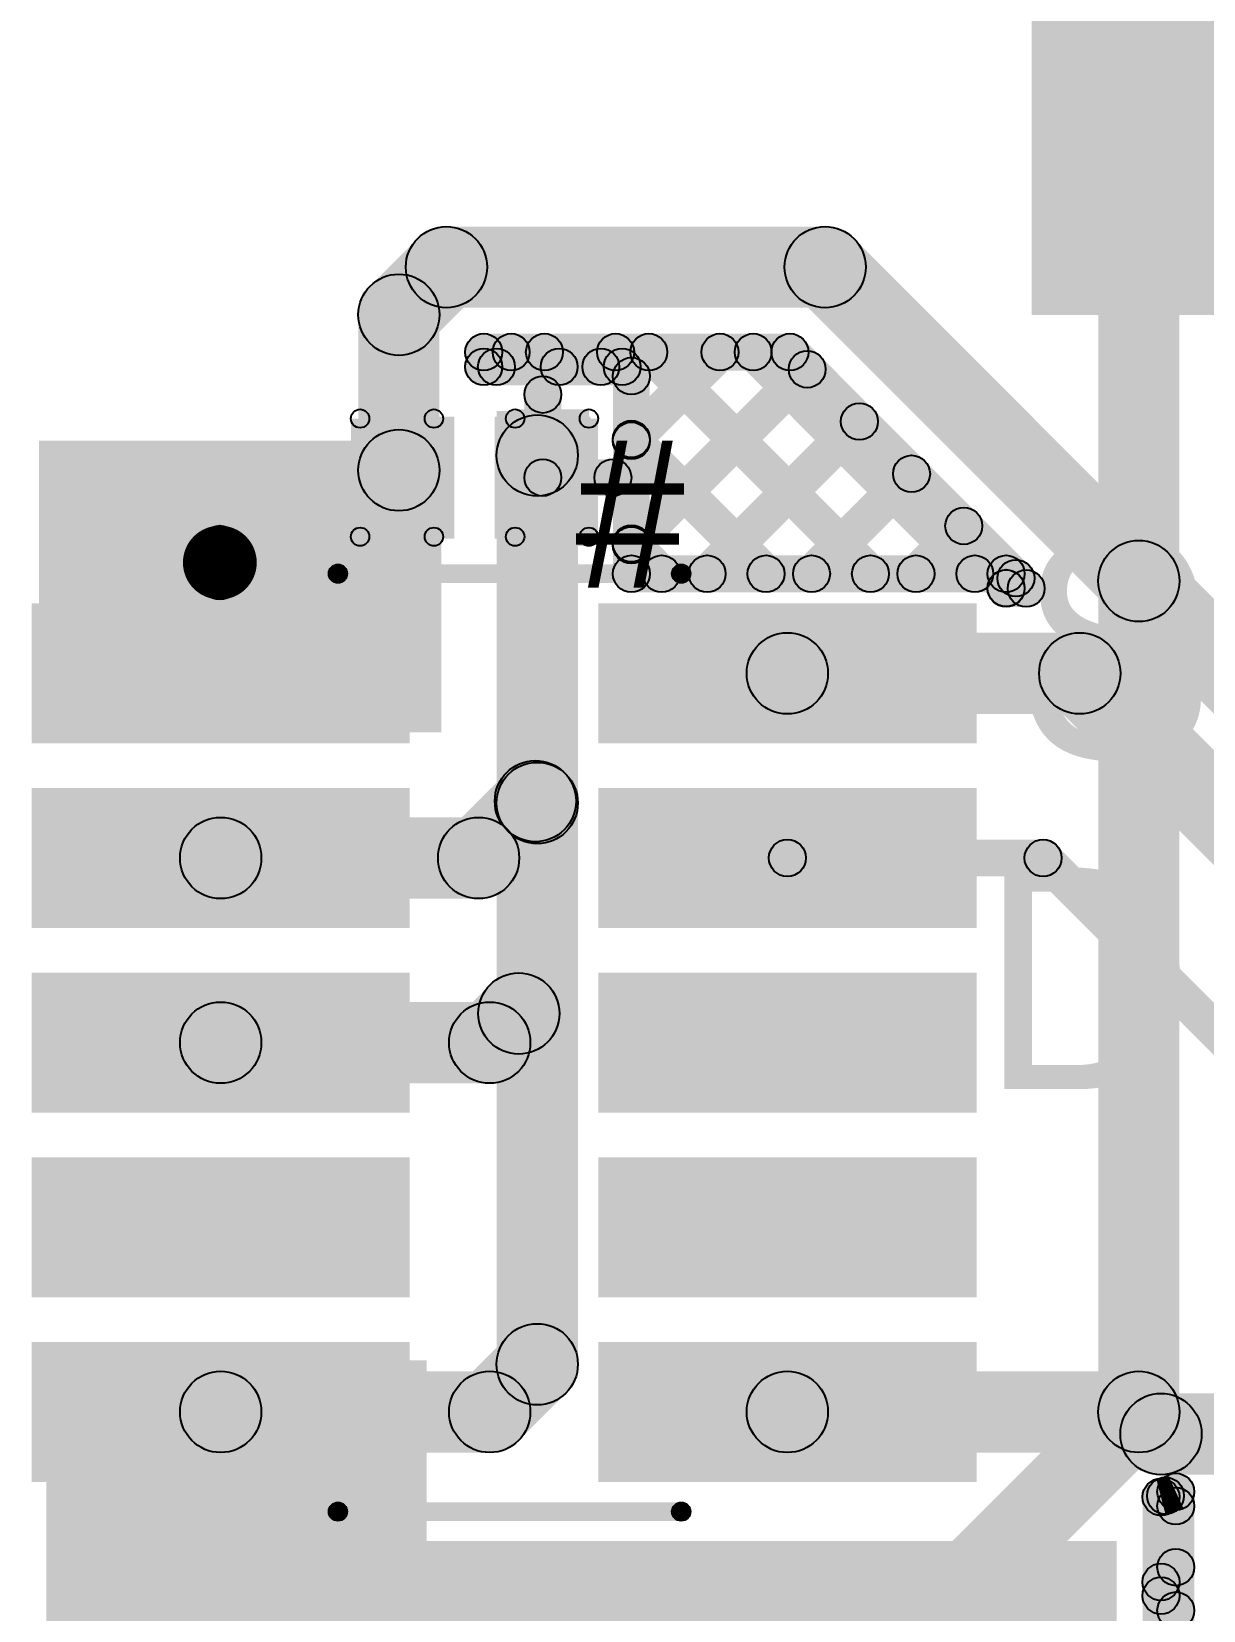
# Model space of a CAD drawing. Header units: millimetres. Extents: x -0.08 to 3.07, y -0.08 to 2.73.
# Drawn here: x -0.074 to 0.2435, y 1.9092 to 2.3368 of the extents above; entities that cross this region are included whole.
import ezdxf

# ---------------------------------------------------------------- set-up
doc = ezdxf.new("R2010")
doc.units = ezdxf.units.MM
doc.header["$MEASUREMENT"] = 0
for name, color, linetype in [('BottomLayer', 5, 'Continuous'), ('TopLayer', 1, 'Continuous'), ('TopOverlay', 2, 'Continuous'), ('TopPaste', 8, 'Continuous'), ('TopSolder', 216, 'Continuous'), ('ViaHoleLayer', 16, 'Continuous')]:
    doc.layers.add(name, color=color, linetype=linetype)

# ---------------------------------------------------------------- blocks, each defined once
blk = doc.blocks.new('20021121_00010C4LF_49')
at = {"layer": 'TopLayer'}
for points in [[(-0.11496, 0.12402), (-0.08504, 0.12402), (-0.08504, 0.02953), (-0.11496, 0.02953)], [(-0.06496, 0.12402), (-0.03504, 0.12402), (-0.03504, 0.02953), (-0.06496, 0.02953)], [(-0.01496, 0.12402), (0.01496, 0.12402), (0.01496, 0.02953), (-0.01496, 0.02953)], [(0.03504, 0.12402), (0.06496, 0.12402), (0.06496, 0.02953), (0.03504, 0.02953)], [(0.08504, 0.12402), (0.11496, 0.12402), (0.11496, 0.02953), (0.08504, 0.02953)], [(-0.11496, -0.02953), (-0.08504, -0.02953), (-0.08504, -0.12402), (-0.11496, -0.12402)], [(-0.06496, -0.02953), (-0.03504, -0.02953), (-0.03504, -0.12402), (-0.06496, -0.12402)], [(-0.01496, -0.02953), (0.01496, -0.02953), (0.01496, -0.12402), (-0.01496, -0.12402)], [(0.03504, -0.02953), (0.06496, -0.02953), (0.06496, -0.12402), (0.03504, -0.12402)], [(0.08504, -0.02953), (0.11496, -0.02953), (0.11496, -0.12402), (0.08504, -0.12402)]]:
    blk.add_hatch(color=1, dxfattribs=at).paths.add_polyline_path(points)
at = {"layer": 'TopOverlay'}
h = blk.add_hatch(color=2, dxfattribs=at)
edge = h.paths.add_edge_path()
edge.add_arc((-0.127, 0.048), 0.0025, 0, 360)
for points in [[(-0.1245, -0.045), (-0.1295, -0.045), (-0.1295, 0.048), (-0.1245, 0.048)], [(0.1295, -0.045), (0.1245, -0.045), (0.1245, 0.048), (0.1295, 0.048)]]:
    blk.add_hatch(color=2, dxfattribs=at).paths.add_polyline_path(points)
h = blk.add_hatch(color=2, dxfattribs=at)
edge = h.paths.add_edge_path()
edge.add_arc((0.127, 0.048), 0.0025, 0, 360)
h = blk.add_hatch(color=2, dxfattribs=at)
edge = h.paths.add_edge_path()
edge.add_arc((-0.127, -0.045), 0.0025, 0, 360)
h = blk.add_hatch(color=2, dxfattribs=at)
edge = h.paths.add_edge_path()
edge.add_arc((0.127, -0.045), 0.0025, 0, 360)
h = blk.add_hatch(color=2, dxfattribs=at)
edge = h.paths.add_edge_path()
edge.add_arc((-0.135, -0.077), 0.005, 0, 360)
h = blk.add_hatch(color=2, dxfattribs=at)
edge = h.paths.add_edge_path()
edge.add_arc((-0.125, -0.077), 0.005, 0, 360)
at = {"layer": 'TopPaste'}
for points in [[(-0.11496, 0.12402), (-0.08504, 0.12402), (-0.08504, 0.02953), (-0.11496, 0.02953)], [(-0.06496, 0.12402), (-0.03504, 0.12402), (-0.03504, 0.02953), (-0.06496, 0.02953)], [(-0.01496, 0.12402), (0.01496, 0.12402), (0.01496, 0.02953), (-0.01496, 0.02953)], [(0.03504, 0.12402), (0.06496, 0.12402), (0.06496, 0.02953), (0.03504, 0.02953)], [(0.08504, 0.12402), (0.11496, 0.12402), (0.11496, 0.02953), (0.08504, 0.02953)], [(-0.11496, -0.02953), (-0.08504, -0.02953), (-0.08504, -0.12402), (-0.11496, -0.12402)], [(-0.06496, -0.02953), (-0.03504, -0.02953), (-0.03504, -0.12402), (-0.06496, -0.12402)], [(-0.01496, -0.02953), (0.01496, -0.02953), (0.01496, -0.12402), (-0.01496, -0.12402)], [(0.03504, -0.02953), (0.06496, -0.02953), (0.06496, -0.12402), (0.03504, -0.12402)], [(0.08504, -0.02953), (0.11496, -0.02953), (0.11496, -0.12402), (0.08504, -0.12402)]]:
    blk.add_hatch(color=8, dxfattribs=at).paths.add_polyline_path(points)
at = {"layer": 'TopSolder'}
for points in [[(-0.11896, 0.12802), (-0.08104, 0.12802), (-0.08104, 0.02553), (-0.11896, 0.02553)], [(-0.06896, 0.12802), (-0.03104, 0.12802), (-0.03104, 0.02553), (-0.06896, 0.02553)], [(-0.01896, 0.12802), (0.01896, 0.12802), (0.01896, 0.02553), (-0.01896, 0.02553)], [(0.03104, 0.12802), (0.06896, 0.12802), (0.06896, 0.02553), (0.03104, 0.02553)], [(0.08104, 0.12802), (0.11896, 0.12802), (0.11896, 0.02553), (0.08104, 0.02553)], [(-0.11896, -0.02553), (-0.08104, -0.02553), (-0.08104, -0.12802), (-0.11896, -0.12802)], [(-0.06896, -0.02553), (-0.03104, -0.02553), (-0.03104, -0.12802), (-0.06896, -0.12802)], [(-0.01896, -0.02553), (0.01896, -0.02553), (0.01896, -0.12802), (-0.01896, -0.12802)], [(0.03104, -0.02553), (0.06896, -0.02553), (0.06896, -0.12802), (0.03104, -0.12802)], [(0.08104, -0.02553), (0.11896, -0.02553), (0.11896, -0.12802), (0.08104, -0.12802)]]:
    blk.add_hatch(color=216, dxfattribs=at).paths.add_polyline_path(points)
at = {"layer": 'TopOverlay', "const_width": 0.01}
blk.add_lwpolyline([(-0.125, -0.077, 1), (-0.135, -0.077, 1)], format="xyb", close=True, dxfattribs=at)
at = {"layer": 'TopOverlay'}
for centre, radius in [((-0.127, 0.048), 0.0025), ((0.127, 0.048), 0.0025), ((-0.127, -0.045), 0.0025), ((0.127, -0.045), 0.0025), ((-0.135, -0.077), 0.005), ((-0.125, -0.077), 0.005)]:
    blk.add_circle(centre, radius, dxfattribs=at)
blk = doc.blocks.new('C___0402_113')
at = {"layer": 'TopLayer'}
for points in [[(-0.0275, -0.0125), (-0.0275, 0.0125), (-0.0095, 0.0125), (-0.0095, -0.0125)], [(0.0095, -0.0125), (0.0095, 0.0125), (0.0275, 0.0125), (0.0275, -0.0125)]]:
    blk.add_hatch(color=1, dxfattribs=at).paths.add_polyline_path(points)
at = {"layer": 'TopOverlay'}
h = blk.add_hatch(color=2, dxfattribs=at)
edge = h.paths.add_edge_path()
edge.add_arc((-0.031, 0.016), 0.0025, 0, 360)
h = blk.add_hatch(color=2, dxfattribs=at)
edge = h.paths.add_edge_path()
edge.add_arc((-0.031, 0.016), 0.0025, 0, 360)
for points in [[(-0.031, 0.0135), (-0.031, 0.0185), (-0.011, 0.0185), (-0.011, 0.0135)], [(0.011, 0.0135), (0.011, 0.0185), (0.031, 0.0185), (0.031, 0.0135)], [(-0.0285, -0.016), (-0.0335, -0.016), (-0.0335, 0.016), (-0.0285, 0.016)], [(0.0335, -0.016), (0.0285, -0.016), (0.0285, 0.016), (0.0335, 0.016)], [(-0.031, -0.0185), (-0.031, -0.0135), (-0.011, -0.0135), (-0.011, -0.0185)], [(0.011, -0.0185), (0.011, -0.0135), (0.031, -0.0135), (0.031, -0.0185)]]:
    blk.add_hatch(color=2, dxfattribs=at).paths.add_polyline_path(points)
h = blk.add_hatch(color=2, dxfattribs=at)
edge = h.paths.add_edge_path()
edge.add_arc((-0.011, 0.016), 0.0025, 0, 360)
h = blk.add_hatch(color=2, dxfattribs=at)
edge = h.paths.add_edge_path()
edge.add_arc((0.011, 0.016), 0.0025, 0, 360)
h = blk.add_hatch(color=2, dxfattribs=at)
edge = h.paths.add_edge_path()
edge.add_arc((0.031, 0.016), 0.0025, 0, 360)
h = blk.add_hatch(color=2, dxfattribs=at)
edge = h.paths.add_edge_path()
edge.add_arc((0.031, 0.016), 0.0025, 0, 360)
h = blk.add_hatch(color=2, dxfattribs=at)
edge = h.paths.add_edge_path()
edge.add_arc((-0.031, -0.016), 0.0025, 0, 360)
h = blk.add_hatch(color=2, dxfattribs=at)
edge = h.paths.add_edge_path()
edge.add_arc((-0.031, -0.016), 0.0025, 0, 360)
h = blk.add_hatch(color=2, dxfattribs=at)
edge = h.paths.add_edge_path()
edge.add_arc((-0.011, -0.016), 0.0025, 0, 360)
h = blk.add_hatch(color=2, dxfattribs=at)
edge = h.paths.add_edge_path()
edge.add_arc((0.011, -0.016), 0.0025, 0, 360)
h = blk.add_hatch(color=2, dxfattribs=at)
edge = h.paths.add_edge_path()
edge.add_arc((0.031, -0.016), 0.0025, 0, 360)
h = blk.add_hatch(color=2, dxfattribs=at)
edge = h.paths.add_edge_path()
edge.add_arc((0.031, -0.016), 0.0025, 0, 360)
at = {"layer": 'TopPaste'}
for points in [[(-0.0275, -0.0125), (-0.0275, 0.0125), (-0.0095, 0.0125), (-0.0095, -0.0125)], [(0.0095, -0.0125), (0.0095, 0.0125), (0.0275, 0.0125), (0.0275, -0.0125)]]:
    blk.add_hatch(color=8, dxfattribs=at).paths.add_polyline_path(points)
at = {"layer": 'TopSolder'}
for points in [[(-0.0315, -0.0165), (-0.0315, 0.0165), (-0.0055, 0.0165), (-0.0055, -0.0165)], [(0.0055, -0.0165), (0.0055, 0.0165), (0.0315, 0.0165), (0.0315, -0.0165)]]:
    blk.add_hatch(color=216, dxfattribs=at).paths.add_polyline_path(points)
at = {"layer": 'TopOverlay'}
for centre in [(-0.031, 0.016), (-0.031, 0.016), (-0.011, 0.016), (0.011, 0.016), (0.031, 0.016), (0.031, 0.016), (-0.031, -0.016), (-0.031, -0.016), (-0.011, -0.016), (0.011, -0.016), (0.031, -0.016), (0.031, -0.016)]:
    blk.add_circle(centre, 0.0025, dxfattribs=at)

msp = doc.modelspace()

# ---------------------------------------------------------------- hatches: boundary and pattern name
at = {"layer": 'BottomLayer'}
for points in [[(0.237, 1.963), (0.215, 1.963), (0.215, 2.43611), (0.237, 2.43611)], [(0.16478, 1.88622), (0.14922, 1.90178), (0.21822, 1.97078), (0.23378, 1.95522)], [(0.21822, 1.95522), (0.23378, 1.97078), (0.23978, 1.96478), (0.22422, 1.94922)], [(0.232, 1.946), (0.232, 1.968), (0.33, 1.968), (0.33, 1.946)]]:
    msp.add_hatch(color=5, dxfattribs=at).paths.add_polyline_path(points)
h = msp.add_hatch(color=5, dxfattribs=at)
edge = h.paths.add_edge_path()
edge.add_arc((0.226, 1.963), 0.01181, 0, 360)
h = msp.add_hatch(color=5, dxfattribs=at)
edge = h.paths.add_edge_path()
edge.add_arc((0.226, 1.963), 0.011, 0, 360)
h = msp.add_hatch(color=5, dxfattribs=at)
edge = h.paths.add_edge_path()
edge.add_arc((0.226, 1.963), 0.011, 0, 360)
h = msp.add_hatch(color=5, dxfattribs=at)
edge = h.paths.add_edge_path()
edge.add_arc((0.226, 1.963), 0.011, 0, 360)
h = msp.add_hatch(color=5, dxfattribs=at)
edge = h.paths.add_edge_path()
edge.add_arc((0.232, 1.957), 0.011, 0, 360)
h = msp.add_hatch(color=5, dxfattribs=at)
edge = h.paths.add_edge_path()
edge.add_arc((0.232, 1.957), 0.011, 0, 360)
at = {"layer": 'TopLayer'}
for points in [[(0.197, 2.26), (0.411, 2.26), (0.411, 2.56), (0.197, 2.56)], [(0.03839, 2.262), (0.03839, 2.284), (0.141, 2.284), (0.141, 2.262)], [(0.03328, 2.25233), (0.01772, 2.26789), (0.03061, 2.28078), (0.04617, 2.26522)], [(0.13322, 2.26522), (0.14878, 2.28078), (0.23378, 2.19578), (0.21822, 2.18022)], [(0.0365, 2.218), (0.0145, 2.218), (0.0145, 2.26011), (0.0365, 2.26011)], [(0.05548, 2.24246), (0.04841, 2.24954), (0.05241, 2.25354), (0.05948, 2.24646)], [(0.0485, 2.245), (0.0485, 2.255), (0.13147, 2.255), (0.13147, 2.245)], [(0.06141, 2.24646), (0.06848, 2.25354), (0.07248, 2.24954), (0.06541, 2.24246)], [(0.08376, 2.24246), (0.07669, 2.24954), (0.08069, 2.25354), (0.08776, 2.24646)], [(0.09204, 2.22245), (0.08496, 2.22953), (0.10897, 2.25354), (0.11605, 2.24646)], [(0.08969, 2.24646), (0.09676, 2.25354), (0.1568, 2.1935), (0.14973, 2.18643)], [(0.11798, 2.24646), (0.12505, 2.25354), (0.18509, 2.1935), (0.17802, 2.18643)], [(0.12794, 2.24646), (0.13501, 2.25354), (0.19901, 2.18954), (0.19194, 2.18246)], [(0.0535, 2.246), (0.0435, 2.246), (0.0435, 2.25), (0.0535, 2.25)], [(0.0485, 2.241), (0.0485, 2.251), (0.086, 2.251), (0.086, 2.241)], [(0.09204, 2.19417), (0.08496, 2.20124), (0.1326, 2.24887), (0.13967, 2.2418)], [(0.0935, 2.18996), (0.0835, 2.18996), (0.0835, 2.2435), (0.0935, 2.2435)], [(0.0695, 2.216), (0.0595, 2.216), (0.0595, 2.2385), (0.0695, 2.2385)], [(0.052, 2.218), (0.074, 2.218), (0.074, 2.234), (0.052, 2.234)], [(0.11258, 2.18643), (0.1055, 2.1935), (0.14674, 2.23473), (0.15381, 2.22766)], [(0.08496, 2.22291), (0.09204, 2.22998), (0.12852, 2.1935), (0.12145, 2.18643)], [(-0.072, 2.147), (0.037, 2.147), (0.037, 2.226), (-0.072, 2.226)], [(0.074, 2.12789), (0.052, 2.12789), (0.052, 2.222), (0.074, 2.222)], [(0.0645, 2.211), (0.0645, 2.221), (0.0835, 2.221), (0.0835, 2.211)], [(0.14086, 2.18643), (0.13379, 2.1935), (0.16088, 2.22059), (0.16795, 2.21352)], [(0.16914, 2.18643), (0.16207, 2.1935), (0.17502, 2.20645), (0.1821, 2.19938)], [(0.08496, 2.19462), (0.09204, 2.20169), (0.10023, 2.1935), (0.09316, 2.18643)], [(0.0885, 2.18496), (0.0885, 2.19496), (0.19002, 2.19496), (0.19002, 2.18496)], [(0.21822, 2.18022), (0.23378, 2.19578), (0.41278, 2.01678), (0.39722, 2.00122)], [(0.19502, 2.186), (0.18502, 2.186), (0.18502, 2.18996), (0.19502, 2.18996)], [(0.19355, 2.18255), (0.18648, 2.18962), (0.18917, 2.19231), (0.19624, 2.18524)], [(0.19002, 2.181), (0.19002, 2.191), (0.19547, 2.191), (0.19547, 2.181)], [(0.13077, 2.152), (0.13077, 2.174), (0.20999, 2.174), (0.20999, 2.152)], [(0.20221, 2.15522), (0.21777, 2.17078), (0.30678, 2.08177), (0.29122, 2.06621)], [(0.05489, 2.10522), (0.03933, 2.12078), (0.05472, 2.13617), (0.07028, 2.12061)], [(0.05472, 2.12061), (0.07028, 2.13617), (0.07078, 2.13567), (0.05522, 2.12011)], [(0.074, 1.97589), (0.052, 1.97589), (0.052, 2.12789), (0.074, 2.12789)], [(-0.02277, 2.102), (-0.02277, 2.124), (0.04711, 2.124), (0.04711, 2.102)], [(0.13077, 2.108), (0.13077, 2.118), (0.20005, 2.118), (0.20005, 2.108)], [(0.19651, 2.10946), (0.20358, 2.11654), (0.25654, 2.06358), (0.24946, 2.05651)], [(0.05789, 2.05522), (0.04233, 2.07078), (0.05022, 2.07867), (0.06578, 2.06311)], [(-0.02277, 2.052), (-0.02277, 2.074), (0.05011, 2.074), (0.05011, 2.052)], [(0.05789, 1.95522), (0.04233, 1.97078), (0.05522, 1.98367), (0.07078, 1.96811)], [(-0.07, 1.841), (0.033, 1.841), (0.033, 1.977), (-0.07, 1.977)], [(-0.02277, 1.952), (-0.02277, 1.974), (0.05011, 1.974), (0.05011, 1.952)], [(0.13077, 1.952), (0.13077, 1.974), (0.226, 1.974), (0.226, 1.952)], [(0.22968, 1.93677), (0.23675, 1.94384), (0.23954, 1.94106), (0.23246, 1.93399)], [(0.241, 1.71404), (0.231, 1.71404), (0.231, 1.94139), (0.241, 1.94139)], [(0.237, 1.829), (0.227, 1.829), (0.227, 1.93996), (0.237, 1.93996)], [(0.02, 1.841), (0.22, 1.841), (0.22, 1.928), (0.02, 1.928)], [(0.23554, 1.91341), (0.22846, 1.92048), (0.23246, 1.92448), (0.23954, 1.91741)], [(0.22846, 1.9097), (0.23554, 1.91677), (0.23954, 1.91277), (0.23246, 1.9057)]]:
    msp.add_hatch(color=1, dxfattribs=at).paths.add_polyline_path(points)
h = msp.add_hatch(color=1, dxfattribs=at)
edge = h.paths.add_edge_path()
edge.add_arc((0.03839, 2.273), 0.011, 0, 360)
h = msp.add_hatch(color=1, dxfattribs=at)
edge = h.paths.add_edge_path()
edge.add_arc((0.03839, 2.273), 0.011, 0, 360)
h = msp.add_hatch(color=1, dxfattribs=at)
edge = h.paths.add_edge_path()
edge.add_arc((0.141, 2.273), 0.011, 0, 360)
h = msp.add_hatch(color=1, dxfattribs=at)
edge = h.paths.add_edge_path()
edge.add_arc((0.141, 2.273), 0.011, 0, 360)
h = msp.add_hatch(color=1, dxfattribs=at)
edge = h.paths.add_edge_path()
edge.add_arc((0.0255, 2.26011), 0.011, 0, 360)
h = msp.add_hatch(color=1, dxfattribs=at)
edge = h.paths.add_edge_path()
edge.add_arc((0.0255, 2.26011), 0.011, 0, 360)
h = msp.add_hatch(color=1, dxfattribs=at)
edge = h.paths.add_edge_path()
edge.add_arc((0.0485, 2.25), 0.005, 0, 360)
h = msp.add_hatch(color=1, dxfattribs=at)
edge = h.paths.add_edge_path()
edge.add_arc((0.0485, 2.25), 0.005, 0, 360)
h = msp.add_hatch(color=1, dxfattribs=at)
edge = h.paths.add_edge_path()
edge.add_arc((0.05594, 2.25), 0.005, 0, 360)
h = msp.add_hatch(color=1, dxfattribs=at)
edge = h.paths.add_edge_path()
edge.add_arc((0.06494, 2.25), 0.005, 0, 360)
h = msp.add_hatch(color=1, dxfattribs=at)
edge = h.paths.add_edge_path()
edge.add_arc((0.08423, 2.25), 0.005, 0, 360)
h = msp.add_hatch(color=1, dxfattribs=at)
edge = h.paths.add_edge_path()
edge.add_arc((0.09323, 2.25), 0.005, 0, 360)
h = msp.add_hatch(color=1, dxfattribs=at)
edge = h.paths.add_edge_path()
edge.add_arc((0.11251, 2.25), 0.005, 0, 360)
h = msp.add_hatch(color=1, dxfattribs=at)
edge = h.paths.add_edge_path()
edge.add_arc((0.12151, 2.25), 0.005, 0, 360)
h = msp.add_hatch(color=1, dxfattribs=at)
edge = h.paths.add_edge_path()
edge.add_arc((0.13147, 2.25), 0.005, 0, 360)
h = msp.add_hatch(color=1, dxfattribs=at)
edge = h.paths.add_edge_path()
edge.add_arc((0.13147, 2.25), 0.005, 0, 360)
h = msp.add_hatch(color=1, dxfattribs=at)
edge = h.paths.add_edge_path()
edge.add_arc((0.0485, 2.246), 0.005, 0, 360)
h = msp.add_hatch(color=1, dxfattribs=at)
edge = h.paths.add_edge_path()
edge.add_arc((0.0485, 2.246), 0.005, 0, 360)
h = msp.add_hatch(color=1, dxfattribs=at)
edge = h.paths.add_edge_path()
edge.add_arc((0.05194, 2.246), 0.005, 0, 360)
h = msp.add_hatch(color=1, dxfattribs=at)
edge = h.paths.add_edge_path()
edge.add_arc((0.06894, 2.246), 0.005, 0, 360)
h = msp.add_hatch(color=1, dxfattribs=at)
edge = h.paths.add_edge_path()
edge.add_arc((0.08023, 2.246), 0.005, 0, 360)
h = msp.add_hatch(color=1, dxfattribs=at)
edge = h.paths.add_edge_path()
edge.add_arc((0.086, 2.246), 0.005, 0, 360)
h = msp.add_hatch(color=1, dxfattribs=at)
edge = h.paths.add_edge_path()
edge.add_arc((0.13613, 2.24534), 0.005, 0, 360)
h = msp.add_hatch(color=1, dxfattribs=at)
edge = h.paths.add_edge_path()
edge.add_arc((0.0885, 2.2435), 0.005, 0, 360)
h = msp.add_hatch(color=1, dxfattribs=at)
edge = h.paths.add_edge_path()
edge.add_arc((0.0645, 2.2385), 0.005, 0, 360)
h = msp.add_hatch(color=1, dxfattribs=at)
edge = h.paths.add_edge_path()
edge.add_arc((0.15028, 2.2312), 0.005, 0, 360)
h = msp.add_hatch(color=1, dxfattribs=at)
edge = h.paths.add_edge_path()
edge.add_arc((0.063, 2.222), 0.011, 0, 360)
h = msp.add_hatch(color=1, dxfattribs=at)
edge = h.paths.add_edge_path()
edge.add_arc((0.0255, 2.218), 0.011, 0, 360)
h = msp.add_hatch(color=1, dxfattribs=at)
edge = h.paths.add_edge_path()
edge.add_arc((0.0885, 2.22644), 0.005, 0, 360)
h = msp.add_hatch(color=1, dxfattribs=at)
edge = h.paths.add_edge_path()
edge.add_arc((0.0885, 2.22599), 0.005, 0, 360)
h = msp.add_hatch(color=1, dxfattribs=at)
edge = h.paths.add_edge_path()
edge.add_arc((0.0645, 2.216), 0.005, 0, 360)
h = msp.add_hatch(color=1, dxfattribs=at)
edge = h.paths.add_edge_path()
edge.add_arc((0.0645, 2.216), 0.005, 0, 360)
h = msp.add_hatch(color=1, dxfattribs=at)
edge = h.paths.add_edge_path()
edge.add_arc((0.0835, 2.216), 0.005, 0, 360)
h = msp.add_hatch(color=1, dxfattribs=at)
edge = h.paths.add_edge_path()
edge.add_arc((0.16442, 2.21705), 0.005, 0, 360)
h = msp.add_hatch(color=1, dxfattribs=at)
edge = h.paths.add_edge_path()
edge.add_arc((0.17856, 2.20291), 0.005, 0, 360)
h = msp.add_hatch(color=1, dxfattribs=at)
edge = h.paths.add_edge_path()
edge.add_arc((0.0885, 2.19816), 0.005, 0, 360)
h = msp.add_hatch(color=1, dxfattribs=at)
edge = h.paths.add_edge_path()
edge.add_arc((0.0885, 2.19771), 0.005, 0, 360)
h = msp.add_hatch(color=1, dxfattribs=at)
edge = h.paths.add_edge_path()
edge.add_arc((0.226, 2.188), 0.011, 0, 360)
h = msp.add_hatch(color=1, dxfattribs=at)
edge = h.paths.add_edge_path()
edge.add_arc((0.226, 2.188), 0.011, 0, 360)
h = msp.add_hatch(color=1, dxfattribs=at)
edge = h.paths.add_edge_path()
edge.add_arc((0.226, 2.188), 0.011, 0, 360)
h = msp.add_hatch(color=1, dxfattribs=at)
edge = h.paths.add_edge_path()
edge.add_arc((0.226, 2.188), 0.011, 0, 360)
h = msp.add_hatch(color=1, dxfattribs=at)
edge = h.paths.add_edge_path()
edge.add_arc((0.0885, 2.18996), 0.005, 0, 360)
h = msp.add_hatch(color=1, dxfattribs=at)
edge = h.paths.add_edge_path()
edge.add_arc((0.0885, 2.18996), 0.005, 0, 360)
h = msp.add_hatch(color=1, dxfattribs=at)
edge = h.paths.add_edge_path()
edge.add_arc((0.0967, 2.18996), 0.005, 0, 360)
h = msp.add_hatch(color=1, dxfattribs=at)
edge = h.paths.add_edge_path()
edge.add_arc((0.10904, 2.18996), 0.005, 0, 360)
h = msp.add_hatch(color=1, dxfattribs=at)
edge = h.paths.add_edge_path()
edge.add_arc((0.12498, 2.18996), 0.005, 0, 360)
h = msp.add_hatch(color=1, dxfattribs=at)
edge = h.paths.add_edge_path()
edge.add_arc((0.13732, 2.18996), 0.005, 0, 360)
h = msp.add_hatch(color=1, dxfattribs=at)
edge = h.paths.add_edge_path()
edge.add_arc((0.15327, 2.18996), 0.005, 0, 360)
h = msp.add_hatch(color=1, dxfattribs=at)
edge = h.paths.add_edge_path()
edge.add_arc((0.16561, 2.18996), 0.005, 0, 360)
h = msp.add_hatch(color=1, dxfattribs=at)
edge = h.paths.add_edge_path()
edge.add_arc((0.18155, 2.18996), 0.005, 0, 360)
h = msp.add_hatch(color=1, dxfattribs=at)
edge = h.paths.add_edge_path()
edge.add_arc((0.19002, 2.18996), 0.005, 0, 360)
h = msp.add_hatch(color=1, dxfattribs=at)
edge = h.paths.add_edge_path()
edge.add_arc((0.19002, 2.18996), 0.005, 0, 360)
h = msp.add_hatch(color=1, dxfattribs=at)
edge = h.paths.add_edge_path()
edge.add_arc((0.1927, 2.18877), 0.005, 0, 360)
h = msp.add_hatch(color=1, dxfattribs=at)
edge = h.paths.add_edge_path()
edge.add_arc((0.19002, 2.18608), 0.005, 0, 360)
h = msp.add_hatch(color=1, dxfattribs=at)
edge = h.paths.add_edge_path()
edge.add_arc((0.19002, 2.186), 0.005, 0, 360)
h = msp.add_hatch(color=1, dxfattribs=at)
edge = h.paths.add_edge_path()
edge.add_arc((0.19002, 2.186), 0.005, 0, 360)
h = msp.add_hatch(color=1, dxfattribs=at)
edge = h.paths.add_edge_path()
edge.add_arc((0.19547, 2.186), 0.005, 0, 360)
h = msp.add_hatch(color=1, dxfattribs=at)
edge = h.paths.add_edge_path()
edge.add_arc((0.19547, 2.186), 0.005, 0, 360)
h = msp.add_hatch(color=1, dxfattribs=at)
edge = h.paths.add_edge_path()
edge.add_arc((0.13077, 2.163), 0.011, 0, 360)
h = msp.add_hatch(color=1, dxfattribs=at)
edge = h.paths.add_edge_path()
edge.add_arc((0.20999, 2.163), 0.011, 0, 360)
h = msp.add_hatch(color=1, dxfattribs=at)
edge = h.paths.add_edge_path()
edge.add_arc((0.20999, 2.163), 0.011, 0, 360)
h = msp.add_hatch(color=1, dxfattribs=at)
edge = h.paths.add_edge_path()
edge.add_arc((0.0625, 2.12839), 0.011, 0, 360)
h = msp.add_hatch(color=1, dxfattribs=at)
edge = h.paths.add_edge_path()
edge.add_arc((0.0625, 2.12839), 0.011, 0, 360)
h = msp.add_hatch(color=1, dxfattribs=at)
edge = h.paths.add_edge_path()
edge.add_arc((0.063, 2.12789), 0.011, 0, 360)
h = msp.add_hatch(color=1, dxfattribs=at)
edge = h.paths.add_edge_path()
edge.add_arc((0.063, 2.12789), 0.011, 0, 360)
h = msp.add_hatch(color=1, dxfattribs=at)
edge = h.paths.add_edge_path()
edge.add_arc((0.063, 2.12789), 0.011, 0, 360)
h = msp.add_hatch(color=1, dxfattribs=at)
edge = h.paths.add_edge_path()
edge.add_arc((-0.02277, 2.113), 0.011, 0, 360)
h = msp.add_hatch(color=1, dxfattribs=at)
edge = h.paths.add_edge_path()
edge.add_arc((0.04711, 2.113), 0.011, 0, 360)
h = msp.add_hatch(color=1, dxfattribs=at)
edge = h.paths.add_edge_path()
edge.add_arc((0.04711, 2.113), 0.011, 0, 360)
h = msp.add_hatch(color=1, dxfattribs=at)
edge = h.paths.add_edge_path()
edge.add_arc((0.13077, 2.113), 0.005, 0, 360)
h = msp.add_hatch(color=1, dxfattribs=at)
edge = h.paths.add_edge_path()
edge.add_arc((0.20005, 2.113), 0.005, 0, 360)
h = msp.add_hatch(color=1, dxfattribs=at)
edge = h.paths.add_edge_path()
edge.add_arc((0.20005, 2.113), 0.005, 0, 360)
h = msp.add_hatch(color=1, dxfattribs=at)
edge = h.paths.add_edge_path()
edge.add_arc((0.058, 2.07089), 0.011, 0, 360)
h = msp.add_hatch(color=1, dxfattribs=at)
edge = h.paths.add_edge_path()
edge.add_arc((-0.02277, 2.063), 0.011, 0, 360)
h = msp.add_hatch(color=1, dxfattribs=at)
edge = h.paths.add_edge_path()
edge.add_arc((0.05011, 2.063), 0.011, 0, 360)
h = msp.add_hatch(color=1, dxfattribs=at)
edge = h.paths.add_edge_path()
edge.add_arc((0.05011, 2.063), 0.011, 0, 360)
h = msp.add_hatch(color=1, dxfattribs=at)
edge = h.paths.add_edge_path()
edge.add_arc((0.063, 1.97589), 0.011, 0, 360)
h = msp.add_hatch(color=1, dxfattribs=at)
edge = h.paths.add_edge_path()
edge.add_arc((0.063, 1.97589), 0.011, 0, 360)
h = msp.add_hatch(color=1, dxfattribs=at)
edge = h.paths.add_edge_path()
edge.add_arc((-0.02277, 1.963), 0.011, 0, 360)
h = msp.add_hatch(color=1, dxfattribs=at)
edge = h.paths.add_edge_path()
edge.add_arc((0.05011, 1.963), 0.011, 0, 360)
h = msp.add_hatch(color=1, dxfattribs=at)
edge = h.paths.add_edge_path()
edge.add_arc((0.05011, 1.963), 0.011, 0, 360)
h = msp.add_hatch(color=1, dxfattribs=at)
edge = h.paths.add_edge_path()
edge.add_arc((0.13077, 1.963), 0.011, 0, 360)
h = msp.add_hatch(color=1, dxfattribs=at)
edge = h.paths.add_edge_path()
edge.add_arc((0.226, 1.963), 0.01181, 0, 360)
h = msp.add_hatch(color=1, dxfattribs=at)
edge = h.paths.add_edge_path()
edge.add_arc((0.226, 1.963), 0.011, 0, 360)
h = msp.add_hatch(color=1, dxfattribs=at)
edge = h.paths.add_edge_path()
edge.add_arc((0.236, 1.94139), 0.005, 0, 360)
h = msp.add_hatch(color=1, dxfattribs=at)
edge = h.paths.add_edge_path()
edge.add_arc((0.236, 1.94139), 0.005, 0, 360)
h = msp.add_hatch(color=1, dxfattribs=at)
edge = h.paths.add_edge_path()
edge.add_arc((0.232, 1.93996), 0.005, 0, 360)
h = msp.add_hatch(color=1, dxfattribs=at)
edge = h.paths.add_edge_path()
edge.add_arc((0.232, 1.93996), 0.005, 0, 360)
h = msp.add_hatch(color=1, dxfattribs=at)
edge = h.paths.add_edge_path()
edge.add_arc((0.23321, 1.94031), 0.005, 0, 360)
h = msp.add_hatch(color=1, dxfattribs=at)
edge = h.paths.add_edge_path()
edge.add_arc((0.236, 1.93752), 0.005, 0, 360)
h = msp.add_hatch(color=1, dxfattribs=at)
edge = h.paths.add_edge_path()
edge.add_arc((0.236, 1.92094), 0.005, 0, 360)
h = msp.add_hatch(color=1, dxfattribs=at)
edge = h.paths.add_edge_path()
edge.add_arc((0.232, 1.91694), 0.005, 0, 360)
h = msp.add_hatch(color=1, dxfattribs=at)
edge = h.paths.add_edge_path()
edge.add_arc((0.232, 1.91324), 0.005, 0, 360)
h = msp.add_hatch(color=1, dxfattribs=at)
edge = h.paths.add_edge_path()
edge.add_arc((0.236, 1.90924), 0.005, 0, 360)
at = {"layer": 'ViaHoleLayer'}
h = msp.add_hatch(color=16, dxfattribs=at)
edge = h.paths.add_edge_path()
edge.add_arc((0.226, 1.963), 0.00591, 0, 360)

# ---------------------------------------------------------------- linework, layer by layer
at = {"layer": 'BottomLayer'}
for centre in [(0.226, 1.963), (0.226, 1.963), (0.226, 1.963), (0.232, 1.957), (0.232, 1.957)]:
    msp.add_circle(centre, 0.011, dxfattribs=at)
at = {"layer": 'TopLayer', "const_width": 0.01}
msp.add_lwpolyline([(0.236, 1.94139, -0.044701), (0.232, 1.93996)], format="xyb", dxfattribs=at)
at = {"layer": 'TopLayer'}
for centre, radius in [((0.03839, 2.273), 0.011), ((0.03839, 2.273), 0.011), ((0.141, 2.273), 0.011), ((0.141, 2.273), 0.011), ((0.0255, 2.26011), 0.011), ((0.0255, 2.26011), 0.011), ((0.0485, 2.25), 0.005), ((0.0485, 2.25), 0.005), ((0.05594, 2.25), 0.005), ((0.06494, 2.25), 0.005), ((0.08423, 2.25), 0.005), ((0.09323, 2.25), 0.005), ((0.11251, 2.25), 0.005), ((0.12151, 2.25), 0.005), ((0.13147, 2.25), 0.005), ((0.13147, 2.25), 0.005), ((0.0485, 2.246), 0.005), ((0.0485, 2.246), 0.005), ((0.05194, 2.246), 0.005), ((0.06894, 2.246), 0.005), ((0.08023, 2.246), 0.005), ((0.086, 2.246), 0.005), ((0.13613, 2.24534), 0.005), ((0.0885, 2.2435), 0.005), ((0.0645, 2.2385), 0.005), ((0.15028, 2.2312), 0.005), ((0.063, 2.222), 0.011), ((0.0255, 2.218), 0.011), ((0.0885, 2.22644), 0.005), ((0.0885, 2.22599), 0.005), ((0.0645, 2.216), 0.005), ((0.0645, 2.216), 0.005), ((0.0835, 2.216), 0.005), ((0.16442, 2.21705), 0.005), ((0.17856, 2.20291), 0.005), ((0.0885, 2.19816), 0.005), ((0.0885, 2.19771), 0.005), ((0.226, 2.188), 0.011), ((0.226, 2.188), 0.011), ((0.226, 2.188), 0.011), ((0.226, 2.188), 0.011), ((0.0885, 2.18996), 0.005), ((0.0885, 2.18996), 0.005), ((0.0967, 2.18996), 0.005), ((0.10904, 2.18996), 0.005), ((0.12498, 2.18996), 0.005), ((0.13732, 2.18996), 0.005), ((0.15327, 2.18996), 0.005), ((0.16561, 2.18996), 0.005), ((0.18155, 2.18996), 0.005), ((0.19002, 2.18996), 0.005), ((0.19002, 2.18996), 0.005), ((0.1927, 2.18877), 0.005), ((0.19002, 2.18608), 0.005), ((0.19002, 2.186), 0.005), ((0.19002, 2.186), 0.005), ((0.19547, 2.186), 0.005), ((0.19547, 2.186), 0.005), ((0.13077, 2.163), 0.011), ((0.20999, 2.163), 0.011), ((0.20999, 2.163), 0.011), ((0.0625, 2.12839), 0.011), ((0.0625, 2.12839), 0.011), ((0.063, 2.12789), 0.011), ((0.063, 2.12789), 0.011), ((0.063, 2.12789), 0.011), ((-0.02277, 2.113), 0.011), ((0.04711, 2.113), 0.011), ((0.04711, 2.113), 0.011), ((0.13077, 2.113), 0.005), ((0.20005, 2.113), 0.005), ((0.20005, 2.113), 0.005), ((0.058, 2.07089), 0.011), ((-0.02277, 2.063), 0.011), ((0.05011, 2.063), 0.011), ((0.05011, 2.063), 0.011), ((0.063, 1.97589), 0.011), ((0.063, 1.97589), 0.011), ((-0.02277, 1.963), 0.011), ((0.05011, 1.963), 0.011), ((0.05011, 1.963), 0.011), ((0.13077, 1.963), 0.011), ((0.226, 1.963), 0.011), ((0.236, 1.94139), 0.005), ((0.236, 1.94139), 0.005), ((0.232, 1.93996), 0.005), ((0.232, 1.93996), 0.005), ((0.23321, 1.94031), 0.005), ((0.236, 1.93752), 0.005), ((0.236, 1.92094), 0.005), ((0.232, 1.91694), 0.005), ((0.232, 1.91324), 0.005), ((0.236, 1.90924), 0.005)]:
    msp.add_circle(centre, radius, dxfattribs=at)

# ---------------------------------------------------------------- block references
for name, p, rotation in [('C___0402_113', (0.046, 2.216), 360), ('20021121_00010C4LF_49', (0.054, 2.063), 270)]:
    msp.add_blockref(name, p, dxfattribs=dict(rotation=rotation))

# ---------------------------------------------------------------- texts
at = {"layer": 'TopOverlay'}
for s, height, rotation, p in [('#', 0.04, 180, (0.103, 2.226)), ('SERIAL_WIRE', 0.06, 360, (0.193, 2.14)), ('DEBBUGER', 0.06, 360, (0.183, 2.05043))]:
    msp.add_text(s, height=height, rotation=rotation, dxfattribs=at).set_placement(p)

doc.saveas('drawing.dxf')
